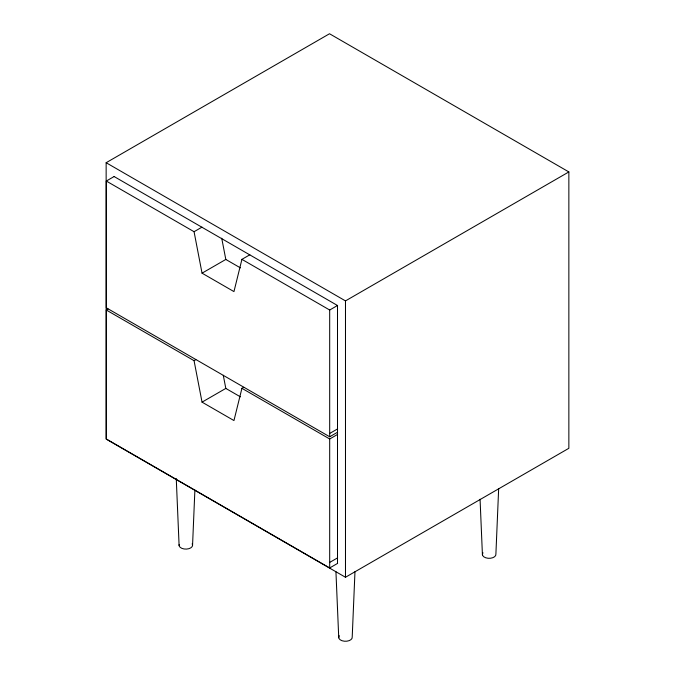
<?xml version="1.0" encoding="UTF-8"?>
<svg xmlns="http://www.w3.org/2000/svg" width="675" height="675" viewBox="0 0 675 675"><rect width="100%" height="100%" fill="white"/><g stroke="black" fill="none" stroke-linecap="round" stroke-linejoin="round"><path stroke-width="1.01" d="M192.578 544.809L194.889 490.042M354.974 571.674L352.215 636.972A6.767 3.907 0 0 1 344.385 641.216A6.767 3.907 0 0 1 339.306 635.749M498.656 488.725L495.897 554.023A6.767 3.907 0 0 1 488.059 558.267A6.767 3.907 0 0 1 482.988 552.8M249.851 254.779L241.928 259.352L233.955 291.592L202.044 273.164L194.062 231.711L106.304 181.043L106.304 307.808L329.687 436.776L337.61 432.202M243.692 387.307L241.928 388.319L233.955 420.559L202.044 402.14L194.062 360.686L106.304 310.019L106.304 438.986L329.687 567.953L337.61 563.38M106.144 162.717L329.518 33.75L568.856 171.931L568.856 448.293L345.482 577.26L106.144 439.087L106.144 162.717L345.482 300.898L568.856 171.931M106.304 181.043L114.227 176.47M194.062 231.711L201.985 227.137M106.304 310.019L108.068 308.998M202.044 273.164L225.813 259.445L240.401 267.865M194.062 360.686L195.826 359.665M241.928 259.352L329.687 310.019L337.61 305.438M202.044 402.14L225.813 388.412L240.401 396.841M329.687 433.46L337.61 428.887M241.928 388.319L329.687 438.986L337.61 434.413M329.687 562.427L337.61 557.854M114.117 176.538L337.5 305.505L337.5 563.448M221.721 238.216L225.813 259.445M223.282 375.275L225.813 388.412M480.068 499.247L482.423 554.791M335.939 571.717L338.74 637.748M176.259 478.507L179.103 545.586M345.482 300.898L345.482 577.26M329.687 310.019L329.687 436.776M329.687 438.986L329.687 567.953M192.172 543.814A6.767 3.907 0 0 1 186.511 549.087A6.767 3.907 0 0 1 179.162 544.565"/></g></svg>
